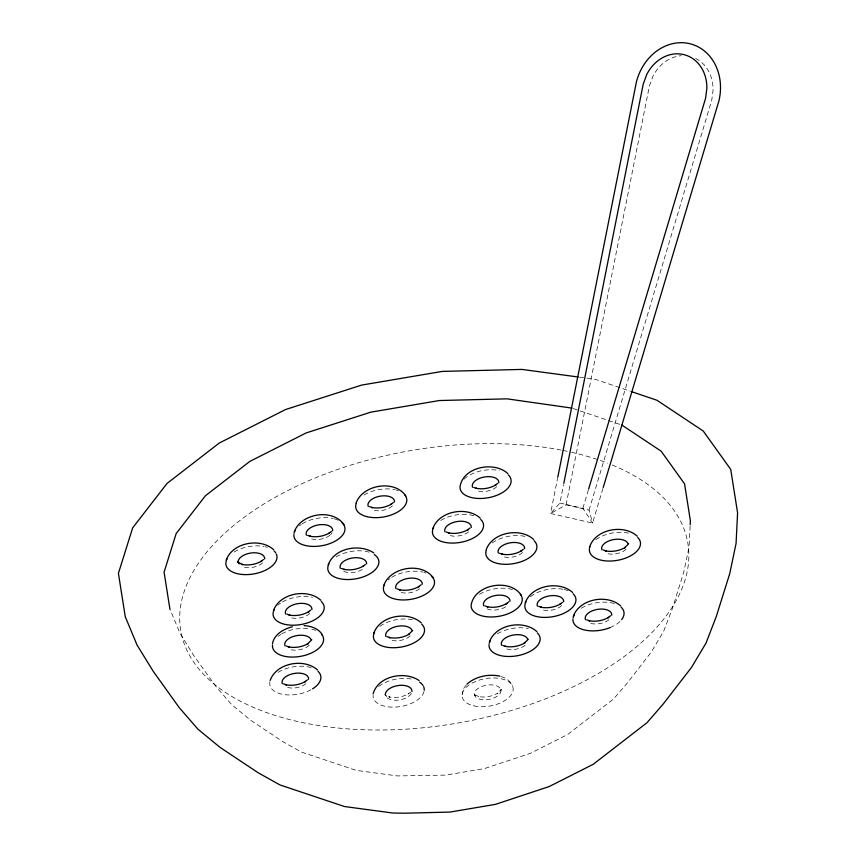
<?xml version="1.0" encoding="UTF-8"?>
<svg xmlns="http://www.w3.org/2000/svg" width="856" height="856" viewBox="0 0 856 856"><rect width="100%" height="100%" fill="white"/><g stroke="black" fill="none" stroke-linecap="round" stroke-linejoin="round"><path stroke-width="0.64" stroke-dasharray="4.28 3.21" d="M690.129 525.937L689.101 546.759L683.73 572.311L672.335 608.702L663.593 631.364L651.202 652.176L627.063 683.366L613.452 699.063L567.667 734.491L530.324 753.366L484.582 768.538L445.901 775.108L397.409 775.921L356.224 770.379L301.365 752.028L283.015 741.756L250.541 720.163L231.687 704.659L215.68 686.191L193.691 655.471L179.953 633.162L169.905 609.055M557.877 476.771L550.579 513.472L592.566 523.07L603.234 487.439M559.899 503.05L582.872 508.304L592.566 523.07L589.067 510.101L566.083 504.847L550.579 513.472L559.899 503.05L563.537 484.721M566.083 504.847L649.415 85.921L652.946 76.323A37.354 31.907 -73.8 0 1 681.237 55.704M582.872 508.304L588.243 490.36M589.067 510.101L711.764 100.12L713.059 90.062A37.354 31.907 -73.8 0 0 695.233 58.272M466.306 684.961L463.588 688.545L462.08 694.826M410.741 692.033L408.205 694.002L408.911 693.595C402.973 697.03 395.804 698.271 389.063 696.966L389.887 697.116L384.622 694.591M579.48 377.164L595.166 379.272L630.508 391.288M573.081 408.494L620.643 424.662M500.995 676.529C506.035 677.834 510.829 681.205 512.605 686.255M385.682 695.307L386.441 696.324L385.243 694.655M474.631 695.489L474.192 694.205L475.39 695.885L473.582 694.141L478.846 696.666L478.012 696.517C484.753 697.822 491.933 696.591 497.871 693.146L497.154 693.563L501.37 689.433L500.632 690.45L501.274 688.374L500.91 691.038A13.439 7.223 -9.9 0 1 480.451 699.363A13.439 7.223 -9.9 0 1 481.511 686.598A13.439 7.223 -9.9 0 1 500.91 691.038M269.768 681.729L269.79 683.077A25.84 13.889 -9.9 0 0 283.871 694.537A25.84 13.889 -9.9 0 0 311.563 689.433M612.286 465.033A257.292 138.244 -9.9 0 1 523.037 706.853A257.292 138.244 -9.9 0 1 180.605 606.294A257.292 138.244 -9.9 0 1 561.761 450.192M563.002 450.438A257.292 138.244 -9.9 0 1 567.945 451.465M571.594 452.268A257.292 138.244 -9.9 0 1 607.567 463.139M410.152 635.912A13.439 7.223 -9.9 0 1 389.951 639.828M379.85 626.378A25.84 13.889 -9.9 0 1 412.752 619.84M468.532 531.865A13.439 7.223 -9.9 0 1 448.17 534.829M440.765 520.459A25.84 13.889 -9.9 0 1 474.994 516.125M262.61 562.809A13.439 7.223 -9.9 0 1 241.585 566.372M234.18 551.992A25.84 13.889 -9.9 0 1 264.065 546.492M265.21 546.727A25.84 13.889 -9.9 0 1 267.382 547.316M419.504 588.735A13.439 7.223 -9.9 0 1 399.142 591.699M388.185 579.961A25.84 13.889 -9.9 0 1 389.865 578.603M391.748 577.329A25.84 13.889 -9.9 0 1 422.768 572.065M423.87 572.343A25.84 13.889 -9.9 0 1 425.967 572.996M309.829 613.388A13.439 7.223 -9.9 0 1 289.617 617.304M277.847 605.213A25.84 13.889 -9.9 0 1 280.436 603.202M282.405 601.982A25.84 13.889 -9.9 0 1 312.419 597.317M595.83 539.697A25.84 13.889 -9.9 0 1 628.732 533.16M626.132 549.231A13.439 7.223 -9.9 0 1 605.117 552.794M620.012 621.435A25.84 13.889 -9.9 0 1 610.232 627.534M581.256 608.263A25.84 13.889 -9.9 0 1 615.475 603.94M609.012 619.68A13.439 7.223 -9.9 0 1 588.66 622.644M530.431 596.728A25.84 13.889 -9.9 0 1 563.055 589.281M564.2 589.517A25.84 13.889 -9.9 0 1 568.384 590.843M561.6 605.599A13.439 7.223 -9.9 0 1 540.575 609.162M424.009 691.52A25.84 13.889 -9.9 0 1 396.382 707.035A25.84 13.889 -9.9 0 1 373.12 695.275M378.694 686.469A25.84 13.889 -9.9 0 1 412.464 679.257M411.34 693.435A13.439 7.223 -9.9 0 1 398.051 700.144A13.439 7.223 -9.9 0 1 385.682 695.939M278.114 672.335A25.84 13.889 -9.9 0 1 312.333 668.001M305.87 683.741A13.439 7.223 -9.9 0 1 285.508 686.705M364.014 495.036A25.84 13.889 -9.9 0 1 395.033 489.771M396.135 490.049A25.84 13.889 -9.9 0 1 398.233 490.713M392.433 505.853A13.439 7.223 -9.9 0 1 371.418 509.416M505.661 606.883A13.439 7.223 -9.9 0 1 484.892 607.407M479.478 594.342A25.84 13.889 -9.9 0 1 513.696 590.019M497.357 633.879A25.84 13.889 -9.9 0 1 528.377 628.614M525.113 645.285A13.439 7.223 -9.9 0 1 504.762 648.26M362.291 569.465A13.439 7.223 -9.9 0 1 343.502 571.294M336.108 556.924A25.84 13.889 -9.9 0 1 370.327 552.591M492.243 542.961A25.84 13.889 -9.9 0 1 525.145 536.423M522.545 552.495A13.439 7.223 -9.9 0 1 502.344 556.411M309.219 645.264A13.439 7.223 -9.9 0 1 288.194 648.827M278.05 636.393A25.84 13.889 -9.9 0 1 280.789 634.457M281.806 633.847A25.84 13.889 -9.9 0 1 310.675 628.946M311.819 629.192A25.84 13.889 -9.9 0 1 315.992 630.508M299.45 525.745A25.84 13.889 -9.9 0 1 301.237 524.428M302.2 523.797A25.84 13.889 -9.9 0 1 333.219 518.533M334.322 518.811A25.84 13.889 -9.9 0 1 338.323 520.277M332.096 532.71A13.439 7.223 -9.9 0 1 330.619 534.615M329.956 535.214A13.439 7.223 -9.9 0 1 309.605 538.178M464.038 479.2A25.84 13.889 -9.9 0 1 499.358 470.607M496.758 486.679A13.439 7.223 -9.9 0 1 475.743 490.242M473.828 705.847A25.84 13.889 -9.9 0 0 513.161 689.84A25.84 13.889 -9.9 0 0 475.872 681.312A25.84 13.889 -9.9 0 0 473.828 705.847"/><path stroke-width="1.28" d="M690.193 524.642L690.385 520.737L684.554 483.843L661.196 451.219L621.895 425.09M557.877 476.771L636.35 82.251A49.509 42.297 -73.8 0 1 689.39 43.602A49.509 42.297 -73.8 0 1 718.858 101.104L603.234 487.439M563.804 483.405L643.22 84.113L646.751 74.515A37.354 31.907 -73.8 0 1 683.398 54.506A37.354 31.907 -73.8 0 1 706.863 88.254L705.569 98.322L588.628 489.076M272.454 643.84C274.048 634.243 283.807 628.957 292.431 626.763M373.098 693.916C378.106 675.769 404.717 670.697 419.151 680.541M226.241 560.081C232.468 542.415 260.374 537.515 273.706 549.745M294.25 531.897C300.691 513.386 332.77 507.993 343.973 524.696M273.46 610.67C279.677 593.005 307.582 588.093 320.925 600.334M270.164 680.424C276.392 662.758 304.297 657.847 317.63 670.077M328.158 565.014C334.161 547.926 359.68 543.314 373.815 552.933M356.075 503.125C362.505 484.614 394.584 479.232 405.787 495.924M383.798 585.418C390.229 566.907 422.318 561.515 433.51 578.217M373.794 633.194C380.01 615.528 407.916 610.617 421.248 622.847M432.826 528.548C439.053 510.882 466.948 505.971 480.291 518.201M486.176 549.777C492.403 532.111 520.309 527.2 533.641 539.441M489.418 641.968C495.635 624.302 523.54 619.391 536.883 631.632M525.231 602.87C531.458 585.215 559.364 580.304 572.696 592.534M589.773 546.513C595.99 528.848 623.896 523.936 637.228 536.166M573.317 616.352C579.533 598.686 607.439 593.786 620.782 606.016M311.766 639.796L307.561 643.926L308.267 643.519C302.329 646.954 295.16 648.195 288.419 646.89L289.242 647.04L286.236 646.013M412.71 630.444L408.494 634.574L409.211 634.168C403.272 637.602 396.093 638.843 389.352 637.538L390.186 637.688L387.169 636.661M528.334 639.229L524.118 643.359L524.835 642.942C518.897 646.387 511.717 647.618 504.976 646.312L505.81 646.462L502.793 645.435M628.689 543.774L624.473 547.904L625.19 547.487C619.252 550.932 612.072 552.163 605.331 550.857L606.166 551.007L603.148 549.98M263.488 559.503L260.952 561.472L261.658 561.065C255.719 564.5 248.55 565.741 241.809 564.436L242.633 564.575L237.369 562.06M331.497 531.309L328.961 533.277L329.678 532.871C323.739 536.305 316.56 537.547 309.819 536.241L310.653 536.391L307.636 535.364M393.311 502.547L390.775 504.516L391.492 504.109C385.553 507.544 378.373 508.785 371.632 507.48L372.467 507.619L369.45 506.602M365.405 564.436L362.869 566.394L363.575 565.987C357.637 569.422 350.468 570.663 343.727 569.358L344.551 569.508L341.544 568.48M310.707 610.093L308.16 612.061L308.877 611.644C302.938 615.09 295.759 616.32 289.018 615.015L289.852 615.164L286.835 614.137M497.636 483.373L495.1 485.341L495.817 484.935C489.878 488.369 482.698 489.611 475.957 488.305L476.792 488.455L473.775 487.428M470.072 527.97L467.536 529.928L468.243 529.522C462.304 532.956 455.135 534.197 448.394 532.892L449.218 533.042L446.211 532.015M421.045 584.841L418.509 586.809L419.215 586.392C413.277 589.838 406.108 591.068 399.367 589.763L400.191 589.912L397.184 588.885M307.411 679.846L304.875 681.804L305.581 681.397C299.643 684.843 292.474 686.073 285.733 684.768L286.557 684.918L283.55 683.89M523.423 549.199L520.887 551.168L521.604 550.761C515.665 554.196 508.485 555.426 501.744 554.121L502.579 554.271L499.562 553.254M508.785 601.854L506.238 603.822L506.955 603.416C501.017 606.851 493.837 608.092 487.096 606.786L487.931 606.925L484.913 605.909M562.478 602.292L559.942 604.261L560.648 603.855C554.709 607.289 547.54 608.53 540.799 607.225L541.623 607.364L538.617 606.348M466.969 684.115C475.776 676.336 488.455 673.79 499.808 676.122M610.563 615.774L608.017 617.743L608.734 617.337C602.795 620.771 595.615 622.012 588.875 620.707L589.709 620.846L586.692 619.83M578.164 376.993L521.935 369.418L442.295 371.408L361.671 385.082L285.583 409.532L219.19 443.076L167.038 483.437L132.659 527.874L118.417 573.327L125.265 616.737L137.078 645.092L153.245 671.339L179.118 707.473L197.95 729.205L220.131 747.448L258.33 772.85L279.923 784.931L344.454 806.523L392.915 813.04L405.016 813.2L449.967 812.077L495.474 804.362L549.295 786.504L593.219 764.301L647.093 722.614L663.09 704.156L691.488 667.455L706.082 642.974L716.354 616.309L729.772 573.499L736.074 543.442L737.583 512.819L730.735 469.42L703.258 431.039L657.012 400.287L631.771 391.716M304.062 625.629C311.199 626.014 319.095 628.604 322.562 635.345M571.829 408.077L507.073 398.843L439.374 400.533L370.851 412.153L306.17 432.933L249.749 461.459L205.408 495.763L176.186 533.523L164.084 572.172L169.905 609.055M507.854 473.614C494.222 460.86 463.224 466.713 460.025 486.615A25.84 13.889 -9.9 0 0 491.034 497.154A25.84 13.889 -9.9 0 0 508.282 474.877M238.428 562.777L239.188 563.794L237.989 562.125M521.25 595.23C509.823 577.896 474.449 584.252 471.164 605.096A25.84 13.889 -9.9 0 0 501.092 615.881A25.84 13.889 -9.9 0 0 520.352 594.342M421.676 624.11A25.84 13.889 -9.9 0 1 401.122 647.072A25.84 13.889 -9.9 0 1 374.596 632.092M385.97 636.511A13.439 7.223 -9.9 0 1 396.114 626.571A13.439 7.223 -9.9 0 1 411.95 630.187M480.708 519.464A25.84 13.889 -9.9 0 1 460.164 542.426A25.84 13.889 -9.9 0 1 433.628 527.446M445.013 531.865A13.439 7.223 -9.9 0 1 456.869 521.572A13.439 7.223 -9.9 0 1 471.281 527.403M276.392 554.164A25.84 13.889 -9.9 0 1 250.23 574.408A25.84 13.889 -9.9 0 1 227.043 558.989M274.123 550.997A25.84 13.889 -9.9 0 1 275.825 553.062M238.129 561.547A13.439 7.223 -9.9 0 1 252.028 552.88A13.439 7.223 -9.9 0 1 264.697 558.947M431.681 576.334A25.84 13.889 -9.9 0 1 411.137 599.296A25.84 13.889 -9.9 0 1 384.601 584.327M395.986 588.735A13.439 7.223 -9.9 0 1 407.841 578.442A13.439 7.223 -9.9 0 1 422.254 584.284M321.342 601.586A25.84 13.889 -9.9 0 1 300.798 624.548A25.84 13.889 -9.9 0 1 274.262 609.579M285.637 613.987A13.439 7.223 -9.9 0 1 297.503 603.694A13.439 7.223 -9.9 0 1 311.916 609.536M601.95 549.83A13.439 7.223 -9.9 0 1 612.093 539.89A13.439 7.223 -9.9 0 1 627.93 543.517M637.656 537.429A25.84 13.889 -9.9 0 1 618.214 560.188A25.84 13.889 -9.9 0 1 589.987 546.663M621.199 607.268A25.84 13.889 -9.9 0 1 621.638 619.626M610.232 627.534A25.84 13.889 -9.9 0 1 572.942 619.016M573.145 617.775A25.84 13.889 -9.9 0 1 574.119 615.261M585.493 619.68A13.439 7.223 -9.9 0 1 597.36 609.386A13.439 7.223 -9.9 0 1 611.773 615.218M537.418 606.198A13.439 7.223 -9.9 0 1 549.285 595.904A13.439 7.223 -9.9 0 1 563.687 601.736M573.113 593.797A25.84 13.889 -9.9 0 1 552.569 616.748A25.84 13.889 -9.9 0 1 526.033 601.779M419.654 682.178A25.84 13.889 -9.9 0 1 423.078 685.592M423.645 686.705A25.84 13.889 -9.9 0 1 424.212 690.278M385.382 694.077A13.439 7.223 -9.9 0 1 399.281 685.41A13.439 7.223 -9.9 0 1 411.95 691.477M282.352 683.741A13.439 7.223 -9.9 0 1 294.207 673.447A13.439 7.223 -9.9 0 1 308.62 679.29M318.047 671.339A25.84 13.889 -9.9 0 1 312.568 688.834M368.251 506.452A13.439 7.223 -9.9 0 1 380.118 496.159A13.439 7.223 -9.9 0 1 394.52 501.99M404.888 495.036A25.84 13.889 -9.9 0 1 383.402 517.003A25.84 13.889 -9.9 0 1 356.289 503.285M483.715 605.759A13.439 7.223 -9.9 0 1 495.581 595.466A13.439 7.223 -9.9 0 1 509.994 601.297M501.595 645.285A13.439 7.223 -9.9 0 1 511.738 635.355A13.439 7.223 -9.9 0 1 527.574 638.972M537.301 632.884A25.84 13.889 -9.9 0 1 520.063 655.161A25.84 13.889 -9.9 0 1 489.044 644.622M489.247 643.38A25.84 13.889 -9.9 0 1 490.221 640.877M374.318 554.57A25.84 13.889 -9.9 0 1 357.155 578.57A25.84 13.889 -9.9 0 1 328.961 563.911M340.346 568.331A13.439 7.223 -9.9 0 1 352.201 558.037A13.439 7.223 -9.9 0 1 366.614 563.869M534.058 540.692A25.84 13.889 -9.9 0 1 514.627 563.451A25.84 13.889 -9.9 0 1 486.401 549.937M498.363 553.094A13.439 7.223 -9.9 0 1 510.23 542.811A13.439 7.223 -9.9 0 1 524.632 548.643M321.674 634.446A25.84 13.889 -9.9 0 1 302.403 655.985A25.84 13.889 -9.9 0 1 272.476 645.199M285.037 645.863A13.439 7.223 -9.9 0 1 295.181 635.922A13.439 7.223 -9.9 0 1 311.017 639.539M306.437 535.214A13.439 7.223 -9.9 0 1 318.304 524.921A13.439 7.223 -9.9 0 1 332.706 530.752M342.132 522.813A25.84 13.889 -9.9 0 1 324.895 545.09A25.84 13.889 -9.9 0 1 293.886 534.551M294.079 533.309A25.84 13.889 -9.9 0 1 295.063 530.795M472.576 487.278A13.439 7.223 -9.9 0 1 484.443 476.985A13.439 7.223 -9.9 0 1 498.845 482.816"/></g></svg>
